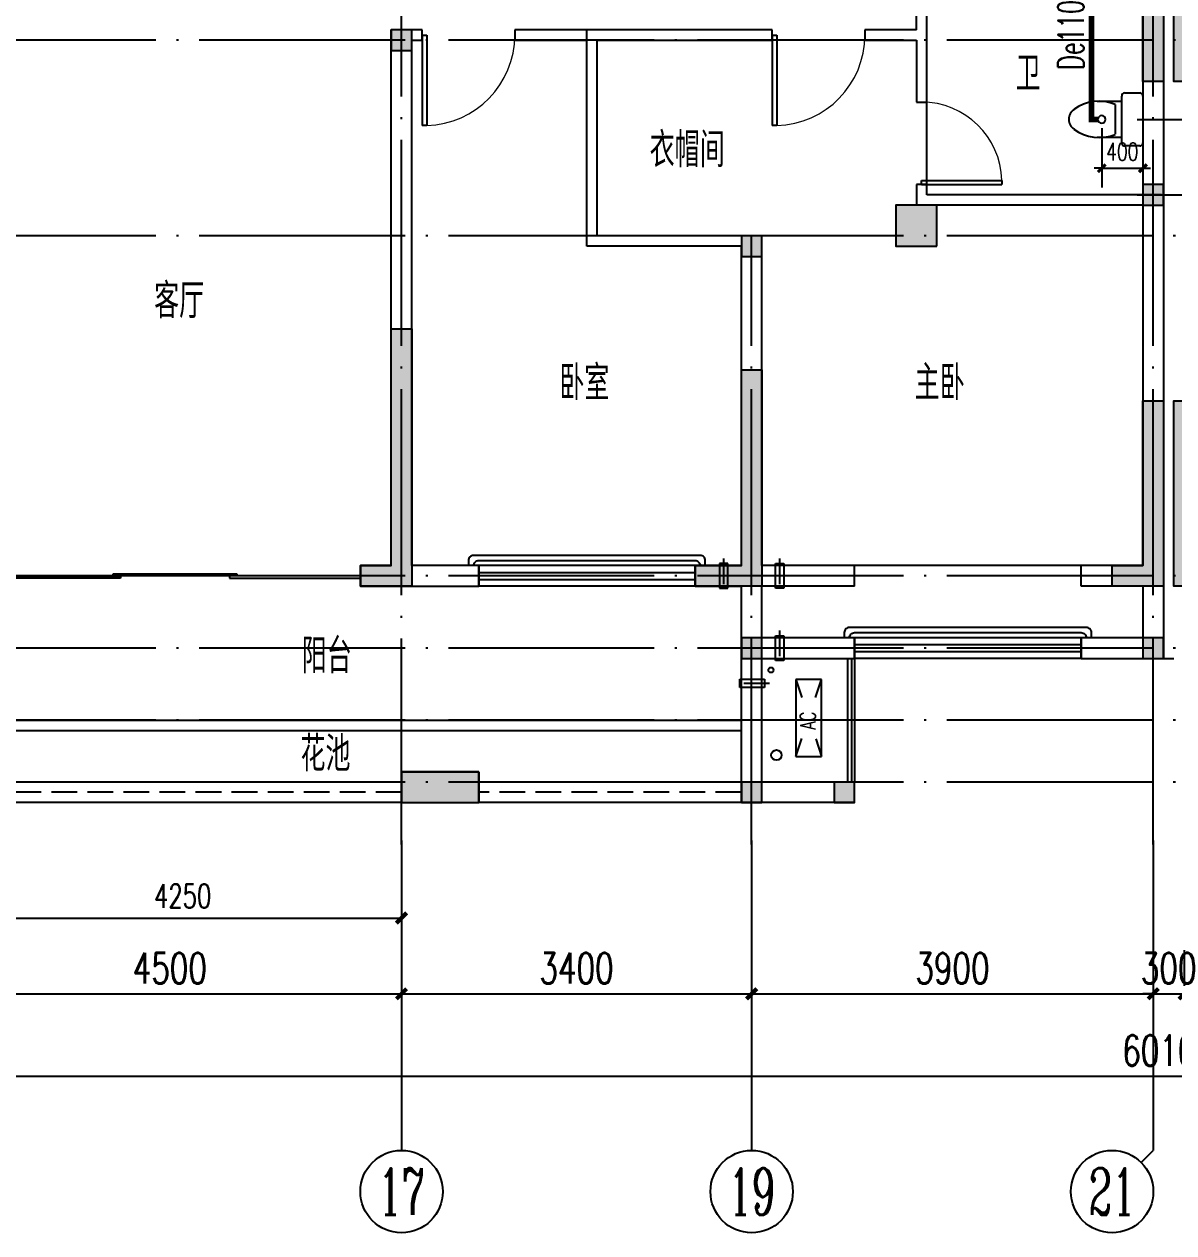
# Model space of a CAD drawing. Extents: x -287580 to -53108, y -522338 to -82629.
# Drawn here: x -237474 to -226309, y -351192 to -339459 of the extents above; entities that cross this region are included whole.
import ezdxf
from ezdxf.enums import TextEntityAlignment as Align

# ---------------------------------------------------------------- set-up
doc = ezdxf.new("R2010")
doc.units = 0
doc.header["$LTSCALE"] = 1000
doc.header["$MEASUREMENT"] = 0
doc.linetypes.add('DASH', pattern=[0.35, 0.25, -0.1])
doc.linetypes.add('DOTE', pattern=[2.42, 2, -0.2, 0.02, -0.2])
for name, color, linetype in [('AXIS', 3, 'Continuous'), ('AXIS_TEXT', 7, 'Continuous'), ('DOTE', 99, 'Continuous'), ('EQUIP_污水', 7, 'Continuous'), ('kan', 146, 'Continuous'), ('KTIAO', 124, 'Continuous'), ('PIPE-污水', 2, 'Continuous'), ('PUB_TEXT', 7, 'Continuous'), ('TEXT_污水', 4, 'Continuous'), ('TWT_DIM', 3, 'Continuous'), ('WALL', 9, 'Continuous'), ('WINDOW', 99, 'Continuous'), ('冷凝水管', 6, 'Continuous'), ('填充', 8, 'Continuous'), ('家具', 187, 'Continuous'), ('栏杆', 169, 'Continuous'), ('空调、空调洞', 66, 'Continuous'), ('表格', 157, 'Continuous')]:
    doc.layers.add(name, color=color, linetype=linetype)
doc.layers.add('RENDERING', color=125, linetype='Continuous', lineweight=13)
doc.styles.add('_ROMANC', font='romanc__.ttf', dxfattribs={"width": 0.700005})
doc.styles.add('_TCH_AXIS', font='COMPLEX', dxfattribs={"bigfont": 'GBCBIG'})
doc.styles.add('_TCH_DIM_T3', font='SIMPLEX', dxfattribs={"width": 0.705882, "bigfont": 'GBCBIG'})
doc.styles.add('_TWT_PIPEDN', font='SIMPLEX', dxfattribs={"width": 0.8, "height": 2.5, "bigfont": 'HZTXT'})
doc.styles.add('COMPLEX', font='COMPLEX')
doc.styles.add('DIM_FONT', font='simplex_.ttf', dxfattribs={"width": 0.7, "bigfont": 'GBCBIG'})
doc.styles.get("Standard").update_dxf_attribs({"font": 'gbenor.shx', "bigfont": 'gbcbig.shx'})
doc.dimstyles.new('_TCH_ARCH&&100', dxfattribs={"dimtxt": 297.5, "dimasz": 100, "dimexe": 250, "dimexo": 300, "dimgap": 100, "dimtad": 1, "dimdec": 0, "dimzin": 0, "dimdsep": 46, "dimtxsty": '_TCH_DIM_T3', "dimblk": 'ARCHTICK', "dimcen": 0.09, "dimclrt": 7, "dimazin": 2, "dimtfac": 1, "dimtdec": 0, "dimtix": 1, "dimtmove": 2, "dimatfit": 3, "dimfxl": 0, "dimtolj": 1, "dimtzin": 0, "dimarcsym": 0})
doc.dimstyles.new('_TWT_ARCH&&100', dxfattribs={"dimtxt": 229.5, "dimasz": 100, "dimexe": 250, "dimexo": 300, "dimgap": 100, "dimtad": 1, "dimdec": 0, "dimzin": 0, "dimdsep": 46, "dimtxsty": '_TCH_DIM_T3', "dimblk": 'ARCHTICK', "dimcen": 0.09, "dimclrd": 4, "dimclre": 4, "dimclrt": 4, "dimazin": 2, "dimtfac": 1, "dimtdec": 0, "dimtix": 1, "dimtmove": 2, "dimatfit": 3, "dimfxl": 0, "dimtolj": 1, "dimtzin": 0, "dimarcsym": 0})
doc.dimstyles.new('_TWT_ARCH&&75', dxfattribs={"dimtxt": 172.125, "dimasz": 75, "dimexe": 187.5, "dimexo": 225, "dimgap": 75, "dimtad": 1, "dimdec": 0, "dimzin": 0, "dimdsep": 46, "dimtxsty": '_TCH_DIM_T3', "dimblk": 'ARCHTICK', "dimcen": 0.09, "dimclrd": 4, "dimclre": 4, "dimclrt": 4, "dimazin": 2, "dimtfac": 1, "dimtdec": 0, "dimtix": 1, "dimtmove": 2, "dimatfit": 3, "dimfxl": 0, "dimtolj": 1, "dimtzin": 0, "dimarcsym": 0})

# ---------------------------------------------------------------- blocks, each defined once
blk = doc.blocks.new('A$C6A1B0631')
at = {"layer": '家具'}
for p, q in [((30, 697), (470, 697)), ((0, 527), (0, 667)), ((500, 667), (500, 527)), ((470, 497), (30, 497)), ((80, 497), (80, 267)), ((420, 497), (420, 267)), ((390, 437), (110, 437))]:
    blk.add_line(p, q, dxfattribs=at)
for centre, radius, start, end in [((30, 667), 30, 90, 180), ((470, 667), 30, 0, 90), ((30, 527), 30, 180, 270), ((470, 527), 30, 270, 0), ((477, 284), 398, 157.4505, 216.6381), ((23, 284), 398, 323.3619, 22.5495), ((250, 108), 110, 213.4509, 326.5491)]:
    blk.add_arc(centre, radius, start, end, dxfattribs=at)
blk = doc.blocks.new('90304092557924')
at = {"layer": 'KTIAO', "color": 99}
for p, q in [((-375, 125), (-198, 66)), ((-375, 125), (-375, -125)), ((375, 125), (-375, 125)), ((375, 125), (198, 66)), ((375, -125), (375, 125)), ((-203, -68), (-375, -125)), ((200, -67), (375, -125)), ((-375, -125), (375, -125))]:
    blk.add_line(p, q, dxfattribs=at)
at = {"layer": 'KTIAO', "color": 99, "style": '_ROMANC', "width": 0.7}
blk.add_text('AC', height=148.6, dxfattribs=at).set_placement((-113, -66))
at = {"layer": 'KTIAO', "color": 99, "style": 'DIM_FONT', "oblique": 0, "width": 0.6, "flags": 9}
for tag in ['XSIZE', 'YSIZE']:
    blk.add_attdef(tag, (-375, -125), '', height=0.5, dxfattribs=at)
blk = doc.blocks.new('A$C06D6341B')
at = {"layer": '空调、空调洞', "linetype": 'DASH'}
for p, q in [((80, 290), (0, 290)), ((0, 290), (0, 50)), ((40, 0), (40, 340)), ((80, 50), (80, 290)), ((0, 50), (80, 50))]:
    blk.add_line(p, q, dxfattribs=at)
blk = doc.blocks.new('A$C38123D1C')
at = {"layer": '填充'}
for points in [[(7300, 7500), (7500, 7500), (7500, 7300), (7300, 7300)], [(0, 6000), (200, 6000), (200, 5800), (0, 5800)], [(3900, 5500), (4100, 5500), (4100, 5300), (3900, 5300)], [(0, 1600), (200, 1600), (200, 1400), (0, 1400)], [(3900, 1600), (4100, 1600), (4100, 1400), (3900, 1400)], [(6650, 300), (7400, 300), (7400, 0), (6650, 0)], [(3000, 200), (3200, 200), (3200, 0), (3000, 0)], [(3900, 200), (4100, 200), (4100, 0), (3900, 0)]]:
    blk.add_hatch(color=256, dxfattribs=at).paths.add_polyline_path(points)
at = {"color": 6}
for points in [[(7300, 7500), (7500, 7500), (7500, 7300), (7300, 7300)], [(0, 6000), (200, 6000), (200, 5800), (0, 5800)], [(3900, 5500), (4100, 5500), (4100, 5300), (3900, 5300)], [(0, 1600), (200, 1600), (200, 1400), (0, 1400)], [(3900, 1600), (4100, 1600), (4100, 1400), (3900, 1400)], [(6650, 300), (7400, 300), (7400, 0), (6650, 0)], [(3000, 200), (3200, 200), (3200, 0), (3000, 0)], [(3900, 200), (4100, 200), (4100, 0), (3900, 0)]]:
    blk.add_lwpolyline(points, close=True, dxfattribs=at)
blk = doc.blocks.new('A$C21740D1F')
at = {"layer": '填充'}
h = blk.add_hatch(color=256, dxfattribs=at)
h.dxf.hatch_style = 1
h.paths.add_polyline_path([(48600, 16200), (48600, 15800), (49000, 15800), (49000, 16200)])
h.paths.add_polyline_path([(41200, 16200), (41200, 15800), (41600, 15800), (41600, 16200)])
h.paths.add_polyline_path([(18900, 15800), (18900, 16200), (18500, 16200), (18500, 15800)])
h.paths.add_polyline_path([(11500, 15800), (11500, 16200), (11100, 16200), (11100, 15800)])
h.paths.add_polyline_path([(57500, 3700), (57500, 3300), (57900, 3300), (57900, 3700)])
h.paths.add_polyline_path([(48600, 14100), (48600, 13700), (49000, 13700), (49000, 14100)])
h.paths.add_polyline_path([(44000, 14100), (44000, 13700), (44400, 13700), (44400, 14100)])
h.paths.add_polyline_path([(41200, 14100), (41200, 13700), (41600, 13700), (41600, 14100)])
h.paths.add_polyline_path([(32300, 3700), (32300, 3300), (32700, 3300), (32700, 3700)])
h.paths.add_polyline_path([(27800, 3300), (27800, 3700), (27400, 3700), (27400, 3300)])
h.paths.add_polyline_path([(18900, 13700), (18900, 14100), (18500, 14100), (18500, 13700)])
h.paths.add_polyline_path([(16100, 13700), (16100, 14100), (15700, 14100), (15700, 13700)])
h.paths.add_polyline_path([(11500, 13700), (11500, 14100), (11100, 14100), (11100, 13700)])
h.paths.add_polyline_path([(2600, 3300), (2600, 3700), (2200, 3700), (2200, 3300)])
h.paths.add_polyline_path([(47550, 10300), (47550, 8200), (47350, 8200), (47350, 10500), (47900, 10500), (47900, 10300)])
h.paths.add_polyline_path([(12750, 10500), (12750, 8200), (12550, 8200), (12550, 10300), (12200, 10300), (12200, 10500)])
h.paths.add_polyline_path([(7800, 0), (7300, 0), (7300, 2500), (7500, 2500), (7500, 200), (7800, 200)])
h.paths.add_polyline_path([(22700, 0), (22200, 0), (22200, 200), (22500, 200), (22500, 2500), (22700, 2500)])
h.paths.add_polyline_path([(37900, 0), (37400, 0), (37400, 2500), (37600, 2500), (37600, 200), (37900, 200)])
h.paths.add_polyline_path([(52800, 0), (52300, 0), (52300, 200), (52600, 200), (52600, 2500), (52800, 2500)])
h.paths.add_polyline_path([(56200, 0), (55550, 0), (55550, 200), (56000, 200), (56000, 2100), (56200, 2100)])
h.paths.add_polyline_path([(34650, 0), (34000, 0), (34000, 2100), (34200, 2100), (34200, 200), (34650, 200)])
h.paths.add_polyline_path([(26100, 0), (25450, 0), (25450, 200), (25900, 200), (25900, 2100), (26100, 2100)])
h.paths.add_polyline_path([(4550, 0), (3900, 0), (3900, 2100), (4100, 2100), (4100, 200), (4550, 200)])
h.paths.add_polyline_path([(500, 6500), (200, 6500), (200, 5000), (0, 5000), (0, 6700), (500, 6700)])
h.paths.add_polyline_path([(59900, 6500), (59600, 6500), (59600, 6700), (60100, 6700), (60100, 5000), (59900, 5000)])
h.paths.add_polyline_path([(60100, 1695), (60100, 0), (59400, 0), (59400, 200), (59900, 200), (59900, 1695)])
h.paths.add_polyline_path([(52800, 9800), (52800, 6700), (53350, 6700), (53350, 6500), (52600, 6500), (52600, 9800), (52600, 10300), (52300, 10300), (52300, 10500), (52800, 10500), (52800, 10000), (53150, 10000), (53150, 9800)])
h.paths.add_polyline_path([(37600, 10300), (37600, 9800), (37600, 6500), (36850, 6500), (36850, 6700), (37400, 6700), (37400, 9800), (37050, 9800), (37050, 10000), (37400, 10000), (37400, 10500), (37900, 10500), (37900, 10300)])
h.paths.add_polyline_path([(22700, 10500), (22700, 10000), (23050, 10000), (23050, 9800), (22700, 9800), (22700, 6700), (23250, 6700), (23250, 6500), (22500, 6500), (22500, 9800), (22500, 10300), (22200, 10300), (22200, 10500)])
h.paths.add_polyline_path([(7500, 9800), (7500, 6500), (6750, 6500), (6750, 6700), (7300, 6700), (7300, 9800), (6950, 9800), (6950, 10000), (7300, 10000), (7300, 10500), (7800, 10500), (7800, 10300), (7500, 10300)])
h.paths.add_polyline_path([(17250, 10300), (15450, 10300), (15450, 8900), (15250, 8900), (15250, 10500), (17450, 10500), (17450, 9900), (17250, 9900)])
h.paths.add_polyline_path([(42850, 10300), (42850, 9900), (42650, 9900), (42650, 10500), (44850, 10500), (44850, 8900), (44650, 8900), (44650, 10300)])
h.paths.add_polyline_path([(30000, 1800), (30000, 0), (29500, 0), (29500, 200), (29800, 200), (29800, 1800)])
h.paths.add_polyline_path([(30700, 6500), (30300, 6500), (30300, 4900), (30100, 4900), (30100, 6700), (30700, 6700)])
h.paths.add_polyline_path([(29800, 6500), (29400, 6500), (29400, 6700), (30000, 6700), (30000, 4900), (29800, 4900)])
h.paths.add_polyline_path([(30600, 0), (30100, 0), (30100, 1800), (30300, 1800), (30300, 200), (30600, 200)])
h.paths.add_polyline_path([(42100, 1900), (42100, 1000), (42600, 1000), (42600, 800), (42100, 800), (42100, 0), (41500, 0), (41500, 200), (41900, 200), (41900, 1000), (41900, 1900)])
h.paths.add_polyline_path([(48300, 1900), (48300, 1000), (48300, 200), (48700, 200), (48700, 0), (48100, 0), (48100, 800), (47600, 800), (47600, 1000), (48100, 1000), (48100, 1900)])
h.paths.add_polyline_path([(42850, 5400), (42850, 5100), (43500, 5100), (43500, 4100), (43300, 4100), (43300, 4900), (42650, 4900), (42100, 4900), (42100, 4800), (41900, 4800), (41900, 5100), (42650, 5100), (42650, 5400)])
h.paths.add_polyline_path([(47550, 5400), (47550, 5100), (48300, 5100), (48300, 4800), (48100, 4800), (48100, 4900), (47550, 4900), (46900, 4900), (46900, 4100), (46700, 4100), (46700, 5100), (47350, 5100), (47350, 5400)])
h.paths.add_polyline_path([(32950, 9800), (32500, 9800), (32500, 6700), (32900, 6700), (32900, 6500), (32300, 6500), (32300, 10000), (32950, 10000)])
h.paths.add_polyline_path([(57900, 10000), (57900, 6500), (57300, 6500), (57300, 6700), (57700, 6700), (57700, 9800), (57250, 9800), (57250, 10000)])
h.paths.add_polyline_path([(700, 0), (0, 0), (0, 1695), (200, 1695), (200, 200), (700, 200)])
h.paths.add_polyline_path([(18200, 1900), (18200, 1000), (18200, 200), (18600, 200), (18600, 0), (18000, 0), (18000, 800), (17500, 800), (17500, 1000), (18000, 1000), (18000, 1900)])
h.paths.add_polyline_path([(12000, 1900), (12000, 1000), (12500, 1000), (12500, 800), (12000, 800), (12000, 0), (11400, 0), (11400, 200), (11800, 200), (11800, 1000), (11800, 1900)])
h.paths.add_polyline_path([(17450, 5400), (17450, 5100), (18200, 5100), (18200, 4800), (18000, 4800), (18000, 4900), (17450, 4900), (16800, 4900), (16800, 4100), (16600, 4100), (16600, 5100), (17250, 5100), (17250, 5400)])
h.paths.add_polyline_path([(12750, 5400), (12750, 5100), (13400, 5100), (13400, 4100), (13200, 4100), (13200, 4900), (12550, 4900), (12000, 4900), (12000, 4800), (11800, 4800), (11800, 5100), (12550, 5100), (12550, 5400)])
h.paths.add_polyline_path([(27600, 9800), (27150, 9800), (27150, 10000), (27800, 10000), (27800, 6500), (27200, 6500), (27200, 6700), (27600, 6700)])
h.paths.add_polyline_path([(2400, 9800), (2400, 6700), (2800, 6700), (2800, 6500), (2200, 6500), (2200, 10000), (2850, 10000), (2850, 9800)])
at = {"color": 3}
for points in [[(29800, 6500), (29400, 6500), (29400, 6700), (30000, 6700), (30000, 4900), (29800, 4900)], [(30700, 6500), (30300, 6500), (30300, 4900), (30100, 4900), (30100, 6700), (30700, 6700)], [(27800, 3300), (27800, 3700), (27400, 3700), (27400, 3300)], [(22700, 0), (22200, 0), (22200, 200), (22500, 200), (22500, 2500), (22700, 2500)], [(26100, 0), (25450, 0), (25450, 200), (25900, 200), (25900, 2100), (26100, 2100)], [(30000, 1800), (30000, 0), (29500, 0), (29500, 200), (29800, 200), (29800, 1800)], [(30600, 0), (30100, 0), (30100, 1800), (30300, 1800), (30300, 200), (30600, 200)]]:
    blk.add_lwpolyline(points, close=True, dxfattribs=at)
blk = doc.blocks.new('_ArchTick')
at = {"color": 0, "linetype": 'ByBlock', "const_width": 0.4}
blk.add_lwpolyline([(-0.5, -0.5), (0.5, 0.5)], dxfattribs=at)
blk = doc.blocks.new('*D192')
at = {"layer": 'Defpoints', "color": 0}
for p in [(-227009, -340243), (-226609, -340243), (-226609, -340858)]:
    blk.add_point(p, dxfattribs=at)
at = {"layer": 'TWT_DIM', "color": 4, "lineweight": -2}
for p, q in [((-227009, -340468), (-227009, -341046)), ((-226609, -340468), (-226609, -341046)), ((-227009, -340858), (-227084, -340858)), ((-227009, -340858), (-226609, -340858)), ((-226609, -340858), (-226534, -340858))]:
    blk.add_line(p, q, dxfattribs=at)
at = {"layer": 'TWT_DIM', "color": 4, "lineweight": -2, "xscale": 75, "yscale": 75, "zscale": 75}
blk.add_blockref('_ArchTick', (-227009, -340858), dxfattribs=at)
at = {"layer": 'TWT_DIM', "color": 4, "lineweight": -2, "xscale": 75, "yscale": 75, "zscale": 75, "rotation": 180}
blk.add_blockref('_ArchTick', (-226609, -340858), dxfattribs=at)
at = {"layer": 'TWT_DIM', "color": 4, "insert": (-226809, -340697), "char_height": 172.1, "attachment_point": 5, "style": '_TCH_DIM_T3'}
blk.add_mtext('\\A1;400', dxfattribs=at)
blk = doc.blocks.new('*D193')
at = {"layer": 'Defpoints', "color": 0}
for p in [(-226891, -340386), (-225837, -340386), (-226891, -341117)]:
    blk.add_point(p, dxfattribs=at)
at = {"layer": 'TWT_DIM', "color": 4, "lineweight": -2}
for p, q in [((-226666, -340386), (-225649, -340386)), ((-225837, -341117), (-225837, -340386)), ((-226666, -341117), (-225649, -341117))]:
    blk.add_line(p, q, dxfattribs=at)
at = {"layer": 'TWT_DIM', "color": 4, "lineweight": -2, "xscale": 75, "yscale": 75, "zscale": 75}
for p, rotation in [((-225837, -340386), 90), ((-225837, -341117), 270)]:
    blk.add_blockref('_ArchTick', p, dxfattribs=dict(at, rotation=rotation))
at = {"layer": 'TWT_DIM', "color": 4, "insert": (-225998, -340751), "char_height": 172.1, "attachment_point": 5, "rotation": 90, "style": '_TCH_DIM_T3'}
blk.add_mtext('\\A1;730', dxfattribs=at)
blk = doc.blocks.new('*D194')
at = {"layer": 'Defpoints', "color": 0}
for p in [(-226891, -338816), (-225837, -338816), (-226891, -340386)]:
    blk.add_point(p, dxfattribs=at)
at = {"layer": 'TWT_DIM', "color": 4, "lineweight": -2}
for p, q in [((-226666, -338816), (-225649, -338816)), ((-225837, -340386), (-225837, -338816)), ((-226666, -340386), (-225649, -340386))]:
    blk.add_line(p, q, dxfattribs=at)
at = {"layer": 'TWT_DIM', "color": 4, "lineweight": -2, "xscale": 75, "yscale": 75, "zscale": 75}
for p, rotation in [((-225837, -338816), 90), ((-225837, -340386), 270)]:
    blk.add_blockref('_ArchTick', p, dxfattribs=dict(at, rotation=rotation))
at = {"layer": 'TWT_DIM', "color": 4, "insert": (-225998, -339601), "char_height": 172.1, "attachment_point": 5, "rotation": 90, "style": '_TCH_DIM_T3'}
blk.add_mtext('\\A1;1570', dxfattribs=at)
blk = doc.blocks.new('*D633')
at = {"layer": 'AXIS', "color": 0, "lineweight": -2}
for p, q in [((-238309, -347382), (-238309, -349122)), ((-233809, -347382), (-233809, -349122)), ((-238309, -348872), (-233809, -348872))]:
    blk.add_line(p, q, dxfattribs=at)
at = {"layer": 'Defpoints', "color": 0}
for p in [(-238309, -347082), (-233809, -347082), (-233809, -348872)]:
    blk.add_point(p, dxfattribs=at)
at = {"layer": 'AXIS', "color": 0, "lineweight": -2, "xscale": 100, "yscale": 100, "zscale": 100, "rotation": 180}
blk.add_blockref('_ArchTick', (-238309, -348872), dxfattribs=at)
at = {"layer": 'AXIS', "color": 0, "lineweight": -2, "xscale": 100, "yscale": 100, "zscale": 100}
blk.add_blockref('_ArchTick', (-233809, -348872), dxfattribs=at)
at = {"layer": 'AXIS', "color": 7, "insert": (-236059, -348623), "char_height": 297.5, "attachment_point": 5, "style": '_TCH_DIM_T3'}
blk.add_mtext('\\A1;4500', dxfattribs=at)
blk = doc.blocks.new('*D634')
at = {"layer": 'AXIS', "color": 0, "lineweight": -2}
for p, q in [((-233809, -347382), (-233809, -349122)), ((-230409, -347382), (-230409, -349122)), ((-233809, -348872), (-230409, -348872))]:
    blk.add_line(p, q, dxfattribs=at)
at = {"layer": 'Defpoints', "color": 0}
for p in [(-233809, -347082), (-230409, -347082), (-230409, -348872)]:
    blk.add_point(p, dxfattribs=at)
at = {"layer": 'AXIS', "color": 0, "lineweight": -2, "xscale": 100, "yscale": 100, "zscale": 100, "rotation": 180}
blk.add_blockref('_ArchTick', (-233809, -348872), dxfattribs=at)
at = {"layer": 'AXIS', "color": 0, "lineweight": -2, "xscale": 100, "yscale": 100, "zscale": 100}
blk.add_blockref('_ArchTick', (-230409, -348872), dxfattribs=at)
at = {"layer": 'AXIS', "color": 7, "insert": (-232109, -348623), "char_height": 297.5, "attachment_point": 5, "style": '_TCH_DIM_T3'}
blk.add_mtext('\\A1;3400', dxfattribs=at)
blk = doc.blocks.new('*D635')
at = {"layer": 'AXIS', "color": 0, "lineweight": -2}
for p, q in [((-230409, -347382), (-230409, -349122)), ((-226509, -347382), (-226509, -349122)), ((-230409, -348872), (-226509, -348872))]:
    blk.add_line(p, q, dxfattribs=at)
at = {"layer": 'Defpoints', "color": 0}
for p in [(-230409, -347082), (-226509, -347082), (-226509, -348872)]:
    blk.add_point(p, dxfattribs=at)
at = {"layer": 'AXIS', "color": 0, "lineweight": -2, "xscale": 100, "yscale": 100, "zscale": 100, "rotation": 180}
blk.add_blockref('_ArchTick', (-230409, -348872), dxfattribs=at)
at = {"layer": 'AXIS', "color": 0, "lineweight": -2, "xscale": 100, "yscale": 100, "zscale": 100}
blk.add_blockref('_ArchTick', (-226509, -348872), dxfattribs=at)
at = {"layer": 'AXIS', "color": 7, "insert": (-228459, -348623), "char_height": 297.5, "attachment_point": 5, "style": '_TCH_DIM_T3'}
blk.add_mtext('\\A1;3900', dxfattribs=at)
blk = doc.blocks.new('*D636')
at = {"layer": 'AXIS', "color": 0, "lineweight": -2}
for p, q in [((-226509, -347382), (-226509, -349122)), ((-226209, -347382), (-226209, -349122)), ((-226509, -348872), (-226609, -348872)), ((-226509, -348872), (-226209, -348872)), ((-226209, -348872), (-226109, -348872))]:
    blk.add_line(p, q, dxfattribs=at)
at = {"layer": 'Defpoints', "color": 0}
for p in [(-226509, -347082), (-226209, -347082), (-226209, -348872)]:
    blk.add_point(p, dxfattribs=at)
at = {"layer": 'AXIS', "color": 0, "lineweight": -2, "xscale": 100, "yscale": 100, "zscale": 100}
blk.add_blockref('_ArchTick', (-226509, -348872), dxfattribs=at)
at = {"layer": 'AXIS', "color": 0, "lineweight": -2, "xscale": 100, "yscale": 100, "zscale": 100, "rotation": 180}
blk.add_blockref('_ArchTick', (-226209, -348872), dxfattribs=at)
at = {"layer": 'AXIS', "color": 7, "insert": (-226359, -348623), "char_height": 297.5, "attachment_point": 5, "style": '_TCH_DIM_T3'}
blk.add_mtext('\\A1;300', dxfattribs=at)
blk = doc.blocks.new('*D646')
at = {"layer": 'AXIS', "color": 0, "lineweight": -2}
for p, q in [((-256409, -347382), (-256409, -349922)), ((-196309, -347382), (-196309, -349922)), ((-256409, -349672), (-196309, -349672))]:
    blk.add_line(p, q, dxfattribs=at)
at = {"layer": 'Defpoints', "color": 0}
for p in [(-256409, -347082), (-196309, -347082), (-196309, -349672)]:
    blk.add_point(p, dxfattribs=at)
at = {"layer": 'AXIS', "color": 0, "lineweight": -2, "xscale": 100, "yscale": 100, "zscale": 100, "rotation": 180}
blk.add_blockref('_ArchTick', (-256409, -349672), dxfattribs=at)
at = {"layer": 'AXIS', "color": 0, "lineweight": -2, "xscale": 100, "yscale": 100, "zscale": 100}
blk.add_blockref('_ArchTick', (-196309, -349672), dxfattribs=at)
at = {"layer": 'AXIS', "color": 7, "insert": (-226359, -349423), "char_height": 297.5, "attachment_point": 5, "style": '_TCH_DIM_T3'}
blk.add_mtext('\\A1;60100', dxfattribs=at)
blk = doc.blocks.new('*D800')
at = {"layer": 'Defpoints', "color": 0}
for p in [(-238059, -347382), (-233809, -347382), (-233809, -348136)]:
    blk.add_point(p, dxfattribs=at)
at = {"layer": 'TWT_DIM', "color": 4, "lineweight": -2}
for p, q in [((-238059, -347682), (-238059, -348386)), ((-233809, -347682), (-233809, -348386)), ((-238059, -348136), (-233809, -348136))]:
    blk.add_line(p, q, dxfattribs=at)
at = {"layer": 'TWT_DIM', "color": 4, "lineweight": -2, "xscale": 100, "yscale": 100, "zscale": 100, "rotation": 180}
blk.add_blockref('_ArchTick', (-238059, -348136), dxfattribs=at)
at = {"layer": 'TWT_DIM', "color": 4, "lineweight": -2, "xscale": 100, "yscale": 100, "zscale": 100}
blk.add_blockref('_ArchTick', (-233809, -348136), dxfattribs=at)
at = {"layer": 'TWT_DIM', "color": 4, "insert": (-235934, -347922), "char_height": 229.5, "attachment_point": 5, "style": '_TCH_DIM_T3'}
blk.add_mtext('\\A1;4250', dxfattribs=at)
blk = doc.blocks.new('$TwtSys$00000147')
blk.add_circle((0, 0, 0), 25)
blk = doc.blocks.new('$DorLib2D$00000132')
at = {"color": 0, "linetype": 'Continuous'}
for p, q in [((-0.5, 0.1042), (-0.5, 0)), ((-0.1467, 0.1042), (-0.5, 0.1042)), ((-0.1467, 0), (-0.1467, 0.1042)), ((0.1467, 0.1042), (0.5, 0.1042)), ((0.1467, 0), (0.1467, 0.1042)), ((0.5, 0.1042), (0.5, 0)), ((-0.5, 0), (-0.1467, 0)), ((-0.1667, 0), (0.1667, 0)), ((-0.1667, -0.1042), (-0.1667, 0)), ((0.5, 0), (0.1467, 0)), ((0.1667, 0), (0.1667, -0.1042)), ((0.1667, -0.1042), (-0.1667, -0.1042))]:
    blk.add_line(p, q, dxfattribs=at)
blk = doc.blocks.new('$DorLib2D$00000001')
for p, q in [((0.45, 0.975), (0.5, 0.975)), ((0.45, 0), (0.45, 0.975)), ((0.5, 0), (0.5, 0.975)), ((0.5, 0), (0.45, 0))]:
    blk.add_line(p, q)
at = {"lineweight": 13}
blk.add_arc((0.475, 0), 0.975, 91.4693, 180, dxfattribs=at)
blk = doc.blocks.new('$WINLIB2D$00000001')
at = {"color": 0}
for points in [[(-0.5, 0.5), (-0.5, -0.5)], [(-0.5, 0.5), (0.5, 0.5)], [(0.5, -0.5), (0.5, 0.5)], [(0.5, 0.1667), (-0.5, 0.1667)], [(0.5, -0.1667), (-0.5, -0.1667)], [(-0.5, -0.5), (0.5, -0.5)]]:
    blk.add_lwpolyline(points, dxfattribs=at)
blk = doc.blocks.new('_AXISO')
blk.add_circle((0, 0), 0.5)
at = {"layer": 'AXIS_TEXT', "style": 'COMPLEX', "width": 1.041667}
blk.add_attdef('A', text='', height=0.56, dxfattribs=at).set_placement((-0.25, -0.28), (0.25, -0.28), align=Align.FIT)

msp = doc.modelspace()

# ---------------------------------------------------------------- hatches: boundary and pattern name
at = {"layer": 'PIPE-污水', "linetype": 'DASH'}
msp.add_hatch(color=256, dxfattribs=at).paths.add_polyline_path([(-227108.8, -340384.1), (-227136.3, -340384.1), (-227136.3, -340411.6)])
at = {"layer": 'PIPE-污水'}
msp.add_hatch(color=256, dxfattribs=at).paths.add_polyline_path([(-227108.8, -340384.1), (-227108.8, -340411.6), (-227136.3, -340411.6)])

# ---------------------------------------------------------------- linework, layer by layer
at = {"color": 99}
msp.add_lwpolyline([(-226408.8, -345615.6), (-226308.8, -345615.6)], dxfattribs=at)
msp.add_circle((-230168.8, -346554.8), 50, dxfattribs=at)
at = {"layer": 'AXIS'}
for p, q in [((-233808.8, -348299.2), (-233808.8, -350391.7)), ((-230408.8, -348299.2), (-230408.8, -350391.7)), ((-226508.8, -348299.2), (-226508.8, -350391.7)), ((-226626, -350508.8), (-226508.8, -350391.7))]:
    msp.add_line(p, q, dxfattribs=at)
at = {"layer": 'DOTE', "linetype": 'DOTE'}
for p, q in [((-233808.8, -347422.5), (-233808.8, -327434.6)), ((-232008.8, -341515.6), (-232008.8, -327434.6)), ((-228708.8, -341015.6), (-228708.8, -327434.6)), ((-226508.8, -347422.5), (-226508.8, -327434.6)), ((-195054, -339615.6), (-257009.5, -339615.6, 0)), ((-224008.8, -341115.6), (-228708.8, -341115.6)), ((-195054, -341515.6), (-257009.5, -341515.6, 0)), ((-230408.8, -347422.5), (-230408.8, -341515.6)), ((-195054, -344815.6), (-257009.5, -344815.6)), ((-195054, -345515.6), (-257009.5, -345515.6)), ((-195054, -346215.6, 0), (-257009.5, -346215.6, 0)), ((-195054, -346815.6, 0), (-257009.5, -346815.6, 0))]:
    msp.add_line(p, q, dxfattribs=at)
at = {"layer": 'kan'}
msp.add_line((-229408.8, -345615.6), (-229408.8, -346815.6), dxfattribs=at)
at = {"layer": 'kan', "color": 124, "elevation": 0}
for points in [[(-238208.8, -346215.6), (-230508.8, -346215.6), (-230508.8, -346215.6)], [(-238208.8, -346315.6), (-230508.8, -346315.6)]]:
    msp.add_lwpolyline(points, dxfattribs=at)
at = {"layer": 'kan'}
for points in [[(-233808.8, -346815.6), (-238208.8, -346815.6)], [(-230508.8, -346815.6), (-233058.8, -346815.6)], [(-233808.8, -347015.6), (-238208.8, -347015.6)], [(-230508.8, -347015.6), (-233058.8, -347015.6)]]:
    msp.add_lwpolyline(points, dxfattribs=at)
at = {"layer": 'kan', "linetype": 'DASH'}
for points in [[(-233808.8, -346915.6), (-238208.8, -346915.6)], [(-230508.8, -346915.6), (-233058.8, -346915.6)]]:
    msp.add_lwpolyline(points, dxfattribs=at)
at = {"layer": 'PIPE-污水', "linetype": 'DASH', "const_width": 55}
msp.add_lwpolyline([(-227108.8, -338775.4), (-227108.8, -340384.1)], dxfattribs=at)
at = {"layer": 'PIPE-污水', "const_width": 55}
msp.add_lwpolyline([(-227046.3, -340384.1), (-227108.8, -340384.1)], dxfattribs=at)
at = {"layer": 'WALL'}
for p, q in [((-226408.8, -338315.6), (-226408.8, -341115.6)), ((-228808.8, -339515.6), (-228808.8, -338415.6)), ((-228708.8, -339615.6), (-228708.8, -338415.6)), ((-226608.8, -338415.6), (-226608.8, -341115.6)), ((-233908.8, -344715.6), (-233908.8, -339515.6)), ((-233608.8, -339515.6), (-233908.8, -339515.6)), ((-233608.8, -339615.6), (-233608.8, -339515.6)), ((-232008.8, -339515.6), (-232708.8, -339515.6)), ((-232708.8, -339515.6), (-232708.8, -339615.6)), ((-230208.8, -339515.6), (-232008.8, -339515.6)), ((-230208.8, -339615.6), (-230208.8, -339515.6)), ((-228808.8, -339515.6), (-229308.8, -339515.6)), ((-229308.8, -339515.6), (-229308.8, -339615.6)), ((-233708.8, -344715.6), (-233708.8, -339615.6)), ((-233708.8, -339615.6), (-233608.8, -339615.6)), ((-232708.8, -339615.6), (-232008.8, -339615.6)), ((-232008.8, -341615.6), (-232008.8, -339615.6)), ((-231908.8, -339615.6), (-230208.8, -339615.6)), ((-231908.8, -341515.6), (-231908.8, -339615.6)), ((-229308.8, -339615.6), (-228808.8, -339615.6)), ((-228808.8, -339615.6), (-228808.8, -340215.6)), ((-228708.8, -340215.6), (-228708.8, -339615.6)), ((-228808.8, -340215.6), (-228708.8, -340215.6)), ((-228708.8, -341015.6), (-228808.8, -341015.6)), ((-228808.8, -341015.6), (-228808.8, -341215.6)), ((-228708.8, -341115.6), (-228708.8, -341015.6)), ((-226608.8, -341115.6), (-228708.8, -341115.6)), ((-226408.8, -341115.6), (-226408.8, -344815.6)), ((-226608.8, -341215.6), (-228808.8, -341215.6)), ((-226608.8, -341215.6), (-226608.8, -344715.6)), ((-230308.8, -341515.6), (-231908.8, -341515.6)), ((-230308.8, -344715.6), (-230308.8, -341515.6)), ((-230508.8, -341615.6), (-232008.8, -341615.6)), ((-230508.8, -344715.6), (-230508.8, -341615.6)), ((-233908.8, -344715.6), (-234208.8, -344715.6)), ((-234208.8, -344715.6), (-234208.8, -344915.6)), ((-233058.8, -344715.6), (-233708.8, -344715.6)), ((-233058.8, -344915.6), (-233058.8, -344715.6)), ((-230508.8, -344715.6), (-230958.8, -344715.6)), ((-230958.8, -344715.6), (-230958.8, -344915.6)), ((-229408.8, -344715.6), (-230308.8, -344715.6)), ((-229408.8, -344915.6), (-229408.8, -344715.6)), ((-226608.8, -344715.6), (-227208.8, -344715.6)), ((-227208.8, -344915.6), (-227208.8, -344715.6)), ((-234208.8, -344915.6), (-233808.8, -344915.6)), ((-233808.8, -344915.6), (-233058.8, -344915.6)), ((-230958.8, -344915.6), (-230508.8, -344915.6)), ((-230508.8, -345515.6), (-230508.8, -344915.6)), ((-229408.8, -344915.6), (-230308.8, -344915.6)), ((-230308.8, -345415.6), (-230308.8, -344915.6)), ((-226608.8, -344915.6), (-227208.8, -344915.6)), ((-226608.8, -344915.6), (-226608.8, -345415.6)), ((-226408.8, -344815.6), (-226408.8, -345615.6)), ((-229408.8, -345415.6), (-230308.8, -345415.6)), ((-229408.8, -345615.6), (-229408.8, -345415.6)), ((-226608.8, -345415.6), (-227208.8, -345415.6)), ((-227208.8, -345415.6), (-227208.8, -345615.6)), ((-230508.8, -347015.6), (-230508.8, -345515.6)), ((-230308.8, -345615.6), (-229408.8, -345615.6)), ((-230308.8, -346815.6), (-230308.8, -345615.6)), ((-227208.8, -345615.6), (-226408.8, -345615.6)), ((-233808.8, -346715.6), (-233058.8, -346715.6)), ((-233808.8, -346715.6), (-233808.8, -347015.6)), ((-233058.8, -346715.6), (-233058.8, -347015.6)), ((-229408.8, -346815.6), (-230308.8, -346815.6)), ((-229408.8, -347015.6), (-229408.8, -346815.6)), ((-233808.8, -347015.6), (-233058.8, -347015.6)), ((-229408.8, -347015.6), (-230508.8, -347015.6))]:
    msp.add_line(p, q, dxfattribs=at)
at = {"layer": 'WINDOW'}
for p, q in [((-228708.8, -341015.6, 0), (-228708.8, -340215.6, 0)), ((-227208.8, -344715.6), (-229408.8, -344715.6))]:
    msp.add_line(p, q, dxfattribs=at)
at = {"layer": '冷凝水管'}
msp.add_circle((-230221.5, -345728.5, -76423.5), 25, dxfattribs=at)
at = {"layer": '栏杆'}
for p, q in [((-229478.8, -345615.6), (-229478.8, -346815.6)), ((-229438.8, -345615.6), (-229438.8, -346815.6))]:
    msp.add_line(p, q, dxfattribs=at)
for points in [[(-230858.8, -344715.6), (-230858.8, -344665.6, 0.4142136), (-230908.8, -344615.6), (-233108.8, -344615.6, 0.4142136), (-233158.8, -344665.6), (-233158.8, -344715.6)], [(-233108.8, -344715.6), (-233108.8, -344715.6, -0.4142136), (-233058.8, -344665.6), (-230958.8, -344665.6, -0.4142136), (-230908.8, -344715.6), (-230908.8, -344715.6)], [(-227108.8, -345415.6), (-227108.8, -345365.6, 0.4142136), (-227158.8, -345315.6), (-229458.8, -345315.6, 0.4142136), (-229508.8, -345365.6), (-229508.8, -345415.6)], [(-229458.8, -345415.6), (-229458.8, -345415.6, -0.4142136), (-229408.8, -345365.6), (-227208.8, -345365.6, -0.4142136), (-227158.8, -345415.6), (-227158.8, -345415.6)]]:
    msp.add_lwpolyline(points, format="xyb", dxfattribs=at)

# ---------------------------------------------------------------- block references
at = {"layer": 'AXIS'}
ref = msp.add_blockref('_AXISO', (-233808.8, -350791.7), dxfattribs=dict(at, xscale=800, yscale=800, zscale=800))
ref.add_attrib('A', '17', dxfattribs={"layer": 'AXIS_TEXT', "height": 452.55, "style": '_TCH_AXIS', "width": 0.724138}).set_placement((-234035.1, -351017.9), (-233582.5, -351017.9), align=Align.FIT)
ref = msp.add_blockref('_AXISO', (-230408.8, -350791.7), dxfattribs=dict(at, xscale=800, yscale=800, zscale=800))
ref.add_attrib('A', '19', dxfattribs={"layer": 'AXIS_TEXT', "height": 452.55, "style": '_TCH_AXIS', "width": 0.724138}).set_placement((-230635.1, -351017.9), (-230182.5, -351017.9), align=Align.FIT)
ref = msp.add_blockref('_AXISO', (-226908.8, -350791.7), dxfattribs=dict(at, xscale=800, yscale=800, zscale=800))
ref.add_attrib('A', '21', dxfattribs={"layer": 'AXIS_TEXT', "height": 452.55, "style": '_TCH_AXIS', "width": 0.724138}).set_placement((-227135.1, -351017.9), (-226682.5, -351017.9), align=Align.FIT)
at = {"layer": 'EQUIP_污水', "xscale": 1.5, "yscale": -1.5, "zscale": 1.5, "rotation": 180}
msp.add_blockref('$TwtSys$00000147', (-227008.8, -340384.1), dxfattribs=at)
at = {"layer": 'RENDERING', "rotation": 90.00000000000001}
msp.add_blockref('90304092557924', (-229855, -346194.5), dxfattribs=at)
at = {"layer": 'WINDOW'}
for name, p, xscale, yscale, zscale, rotation in [('$DorLib2D$00000001', (-233158.8, -339565.6), 900, 900, 900, 180), ('$DorLib2D$00000001', (-229758.8, -339565.6), 900, 900, 900, 180), ('$DorLib2D$00000001', (-228758.8, -340615.6), -800, -800, -800, 90), ('$DorLib2D$00000132', (-236008.8, -344815.6), 3600, 200, 3600, 180), ('$WINLIB2D$00000001', (-232008.8, -344815.6), 2100, 200, 2100, 180), ('$WINLIB2D$00000001', (-228308.8, -345515.6), 2200, 200, 2200, 180.0000000000162)]:
    msp.add_blockref(name, p, dxfattribs=dict(at, xscale=xscale, yscale=yscale, zscale=zscale, rotation=rotation))
at = {"layer": '家具', "xscale": 1.03000020980835, "yscale": 1.03000020980835, "zscale": 1.03000020980835, "rotation": 270}
msp.add_blockref('A$C6A1B0631', (-227326.9, -340126.6), dxfattribs=at)
at = {"layer": '空调、空调洞', "rotation": 179.9999999999934}
msp.add_blockref('A$C06D6341B', (-230640.8, -344645.6, -76423.5), dxfattribs=at)
at = {"layer": '空调、空调洞', "xscale": -1}
for p, rotation in [((-230176.8, -344645.6, -76423.5), 180), ((-230176.8, -345345.6, -76423.5), 180), ((-230233.9, -345818.5), 89.99999999999352)]:
    msp.add_blockref('A$C06D6341B', p, dxfattribs=dict(at, rotation=rotation))
at = {"layer": '表格'}
msp.add_blockref('A$C21740D1F', (-256408.8, -344915.6), dxfattribs=at)
at = {"layer": '表格', "xscale": -1}
msp.add_blockref('A$C38123D1C', (-226408.8, -347015.6), dxfattribs=at)

# ---------------------------------------------------------------- texts
at = {"layer": 'PUB_TEXT'}
for s, height, p in [('卫', 337.6, (-227845.2, -340107.5, 0)), ('衣帽间', 337.59, (-231399.4, -340848.1, 0)), ('客厅', 337.59, (-236211.5, -342314, 0)), ('卧室', 337.59, (-232276.2, -343109.9, 0)), ('主卧', 337.59, (-228825.5, -343109.9, 0)), ('阳台', 337.59, (-234777.7, -345760, 0)), ('花池', 337.59, (-234790.7, -346711, 0))]:
    msp.add_text(s, height=height, dxfattribs=at).set_placement(p)
at = {"layer": 'TEXT_污水', "linetype": 'DASH', "style": '_TWT_PIPEDN', "width": 0.64}
msp.add_text('De110', height=250, rotation=90, dxfattribs=at).set_placement((-227183.8, -339903.6))

# ---------------------------------------------------------------- dimensions: what is measured, and where the dimension line sits
at = {"layer": 'AXIS'}
for p1, p2, distance, picture, middle in [((-256408.8, -347082), (-196308.8, -347082), -2589.7, '*D646', (-226358.8, -349422.9)), ((-238308.8, -347082), (-233808.8, -347082), -1789.7, '*D633', (-236058.8, -348622.9)), ((-233808.8, -347082), (-230408.8, -347082), -1789.7, '*D634', (-232108.8, -348622.9)), ((-230408.8, -347082), (-226508.8, -347082), -1789.7, '*D635', (-228458.8, -348622.9)), ((-226508.8, -347082), (-226208.8, -347082), -1789.7, '*D636', (-226358.8, -348622.9))]:
    dim = msp.add_aligned_dim(p1=p1, p2=p2, distance=distance, dimstyle='_TCH_ARCH&&100', dxfattribs=at)
    dim.commit()
    dim.dimension.update_dxf_attribs({"geometry": picture, "text_midpoint": middle})
at = {"layer": 'TWT_DIM'}
for p1, p2, distance, dimstyle, picture, middle in [((-226891.1171, -340386.0807), (-226891.1171, -338815.6191), -1054.1863, '_TWT_ARCH&&75', '*D194', (-225997.9933, -339600.8499)), ((-227008.8, -340242.6), (-226608.8, -340242.6), -615.9, '_TWT_ARCH&&75', '*D192', (-226808.8, -340697.4)), ((-226891.1171, -341116.5804), (-226891.1171, -340386.0807), -1054.1863, '_TWT_ARCH&&75', '*D193', (-225997.9933, -340751.3306)), ((-238058.8, -347382), (-233808.8, -347382), -754.5, '_TWT_ARCH&&100', '*D800', (-235933.8, -347921.8))]:
    dim = msp.add_aligned_dim(p1=p1, p2=p2, distance=distance, dimstyle=dimstyle, dxfattribs=at)
    dim.commit()
    dim.dimension.update_dxf_attribs({"geometry": picture, "text_midpoint": middle})

doc.saveas('drawing.dxf')
